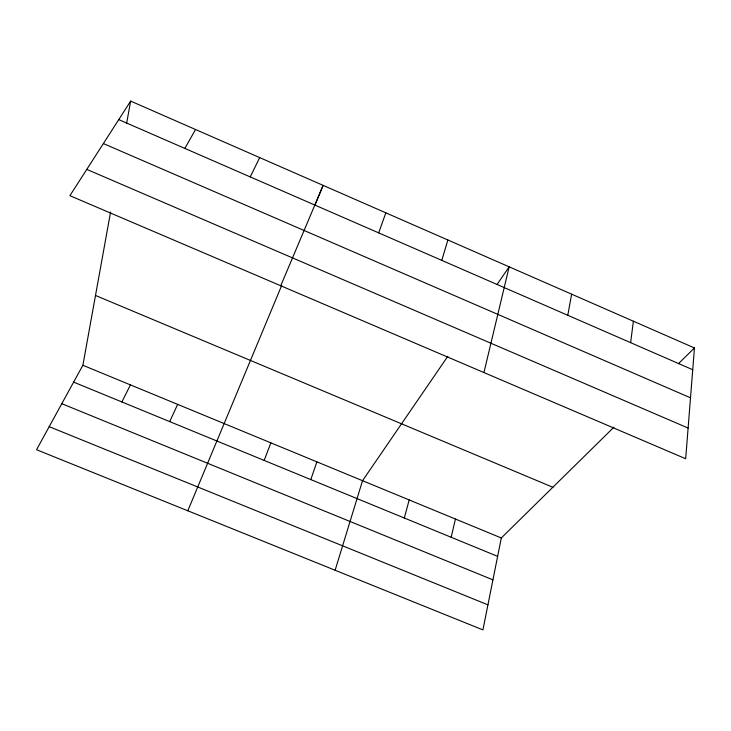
<?xml version="1.0" encoding="UTF-8"?>
<svg xmlns="http://www.w3.org/2000/svg" width="731" height="731" viewBox="0 0 731 731"><rect width="100%" height="100%" fill="white"/><g stroke="black" fill="none" stroke-linecap="round" stroke-linejoin="round"><path stroke-width="1.1" d="M694.45 347.956L685.678 458.739L69.893 195.68L130.648 101.097L694.45 347.956L678.469 363.672M630.615 342.656L633.393 321.22M613.985 427.114L501.311 537.97L482.917 629.903L36.55 449.72L82.877 365.262L110.591 212.008M126.655 123.183L130.648 101.097M567.786 315.28L571.633 294.182M451.173 537.267L455.44 519.037M483.931 372.554L509.169 266.833L497.135 284.386M404.316 518.014L409.186 499.949M441.807 260.382L447.856 239.978M335.127 570.244L362.539 480.696L447.801 356.335M310.812 479.591L316.889 461.855M378.676 232.878L385.84 212.831M264.165 460.42L270.863 442.858M281.727 285.373L187.812 510.777M314.833 205.411L323.129 185.372L280.75 285.757M169.702 421.604L177.651 404.38M250.221 176.902L259.697 157.594M121.867 401.949L130.465 384.899M184.87 148.42L195.542 129.506M49.196 426.657L487.933 604.848M61.797 403.686L492.932 579.857M73.63 382.121L497.628 556.364M82.877 365.262L501.311 537.97M95.496 295.461L552.855 487.266M86.779 169.391L688.109 428.055M103.373 143.559L690.503 397.819M118.751 119.61L692.723 369.722"/></g></svg>
